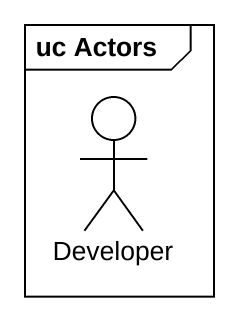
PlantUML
@startuml
mainframe uc Actors
actor Developer
@enduml
